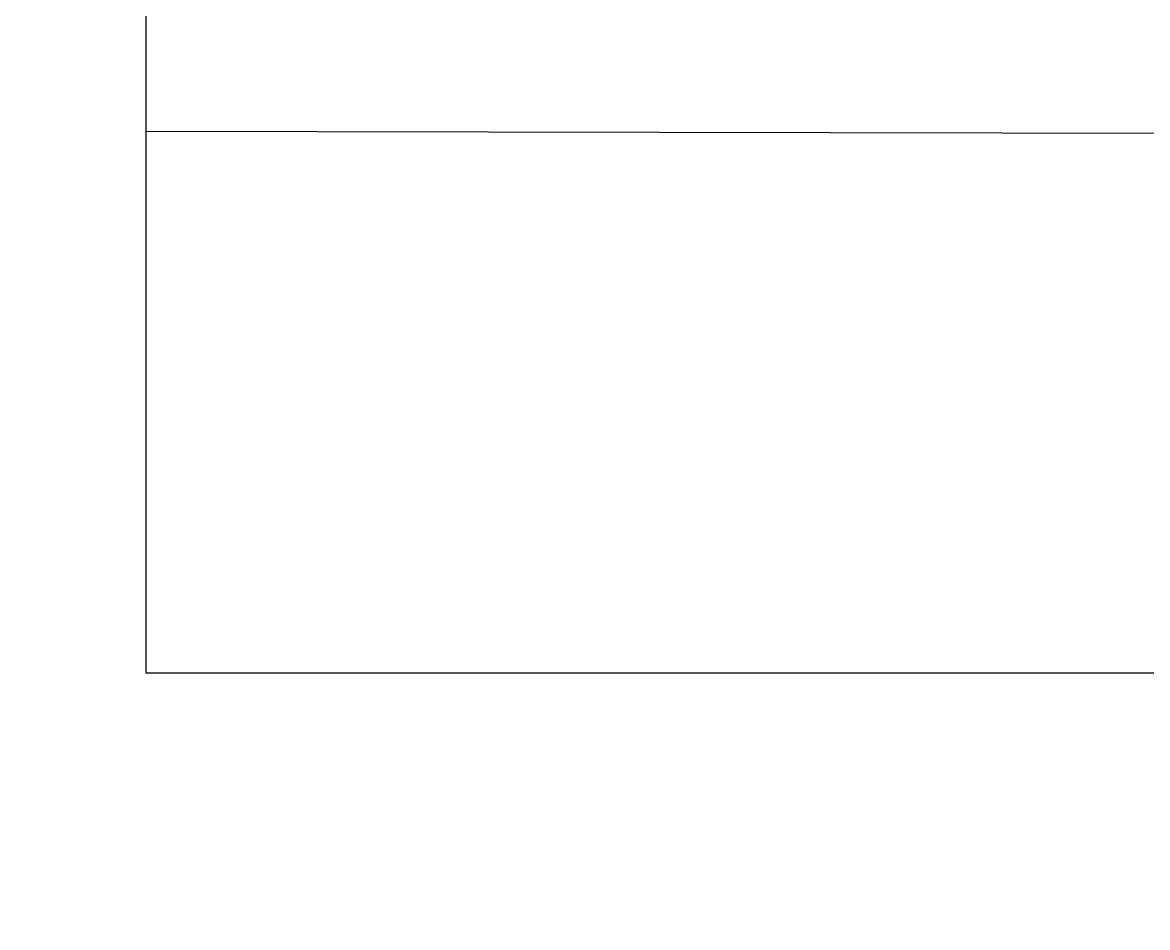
# Model space of a CAD drawing. Header units: millimetres. Extents: x 12325263 to 13848842, y -1463133 to 573208.
# Drawn here: x 12460894 to 12533246, y -729494 to -671259 of the extents above; entities that cross this region are included whole.
import ezdxf
from ezdxf.xclip import XClip

# ---------------------------------------------------------------- set-up
doc = ezdxf.new("R2010")
doc.units = ezdxf.units.MM
doc.header["$LTSCALE"] = 1000
doc.header["$XCLIPFRAME"] = 0
doc.linetypes.add('DOTE', pattern=[2.42, 2, -0.2, 0.02, -0.2])
for name, color, linetype in [('A-AXIS', 16, 'DOTE'), ('A-WALL', 5, 'Continuous'), ('COLUMN-CONCRETE', 6, 'Continuous'), ('PUB_HATCH', 8, 'Continuous'), ('WALL', 5, 'Continuous'), ('WALL-SHATCH', 8, 'Continuous')]:
    doc.layers.add(name, color=color, linetype=linetype)

# ---------------------------------------------------------------- blocks, each defined once
blk = doc.blocks.new('qlzw')
at = {"layer": 'A-AXIS'}
for p, q in [((12424866.8, 979489.8), (12424866.8, 1082089.8)), ((12431366.8, 979489.8), (12431366.8, 1082089.8)), ((12437966.8, 979489.8), (12437966.8, 1082089.8)), ((12444566.8, 979489.8), (12444566.8, 1082089.8)), ((12451166.8, 979489.8), (12451166.8, 1082089.8)), ((12457766.8, 979489.8), (12457766.8, 1082089.8)), ((12464366.8, 979489.8), (12464366.8, 1082089.8)), ((12470866.8, 979489.8), (12470866.8, 1082089.8))]:
    blk.add_line(p, q, dxfattribs=at)
blk = doc.blocks.new('adgshg13-A$C7F010FC0')
at = {"layer": 'WALL-SHATCH'}
h = blk.add_hatch(color=256, dxfattribs=at)
h.dxf.hatch_style = 1
h.paths.add_polyline_path([(-60384, -16881), (-763, 197), (12588, -13153), (12588, -157996), (-162965, -188820), (-171262, -180523), (-171262, -31311), (-150707, -10756), (-131860, -7981), (-99162, -7981), (-99162, -4981), (-76620, -4981), (-70108, -16881)], flags=16)
h.paths.add_polyline_path([(-60091, -16381), (-647, 647), (12988, -12988), (12988, -158332), (-163101, -189250), (-171662, -180689), (-171662, -31145), (-150778, -10261), (-131897, -7481), (-99562, -7481), (-99562, -4581), (-76366, -4581), (-69908, -16381)])
at = {"layer": 'COLUMN-CONCRETE'}
for points in [[(-60091, -16381), (-647, 647), (12988, -12988), (12988, -158332), (-163101, -189250), (-171662, -180689), (-171662, -31145), (-150778, -10261), (-131897, -7481), (-99562, -7481), (-99562, -4581), (-76366, -4581), (-69908, -16381)], [(-60384, -16881), (-763, 197), (12588, -13153), (12588, -157996), (-162965, -188820), (-171262, -180523), (-171262, -31311), (-150707, -10756), (-131860, -7981), (-99162, -7981), (-99162, -4981), (-76620, -4981), (-70108, -16881)]]:
    blk.add_lwpolyline(points, close=True, dxfattribs=at)
blk = doc.blocks.new('A$C4C7A72D3')
at = {"layer": 'WALL', "color": 1}
blk.add_blockref('adgshg13-A$C7F010FC0', (210433, 205503.6), dxfattribs=at)

msp = doc.modelspace()

# ---------------------------------------------------------------- linework, layer by layer
msp.add_line((12468841.6, -678245.3), (12648841.6, -678641.7))
at = {"layer": 'PUB_HATCH'}
msp.add_lwpolyline([(12468841.6, -483133), (12648841.6, -483133), (12648841.6, -713133), (12468841.6, -713133)], close=True, dxfattribs=at)

# ---------------------------------------------------------------- block references
ref = msp.add_blockref('A$C4C7A72D3', (12385714.9, -906209.5), dxfattribs=dict(rotation=350.041249254255))
XClip(ref).set_block_clipping_path([(223442.8584877662, 85923.1187333744), (220542.7961432356, 85923.1422391906), (220542.8579492103, 89292.823275506), (211526.9150355905, 89292.8101311298), (210631.4331447985, 94392.8080583527), (206113.3685902953, 94392.8025418455), (206001.4315187763, 95030.3127344656), (204376.2826588508, 94744.9613686837), (203364.4570056833, 100506.9030052917), (197947.3947122637, 99555.7482674252), (192482.3428474721, 130679.4765393781), (190118.7804593667, 130264.4504016289), (191623.4071957469, 121695.6427078634), (177046.6486519482, 119136.2011700841), (175707.6223907359, 126760.8483765714), (173902.988371335, 128026.4039125028), (169528.3854461554, 127258.2903269802), (169070.0967394859, 129868.3614864857), (163308.2517458182, 128856.6693391807), (163766.52659606, 126246.6171700556), (159679.1795131005, 125528.9180921423), (170669.6888374612, 62935.797914044), (167222.1989369914, 62330.4650948944), (167939.7759490944, 58243.6808593175), (171386.9528796654, 58848.2912487988), (172857.0656793863, 50477.0032648193), (165962.5026008021, 49266.4230898353), (168037.7813034765, 37447.1796448426), (140649.9584970828, 32638.2390106404), (115387.9799239188, 28202.5781787895), (95598.7254695911, 140907.4332163476), (226939.476109907, 163968.8668500402), (240128.6952811591, 88852.8973128139)])
at = {"layer": 'A-WALL'}
ref = msp.add_blockref('qlzw', (50574.7, -1706597.7), dxfattribs=at)
XClip(ref).set_block_clipping_path([(12423666.8107101675, 1045489.7590905253), (12475666.8152715173, 1090489.7590905258)])

doc.saveas('drawing.dxf')
